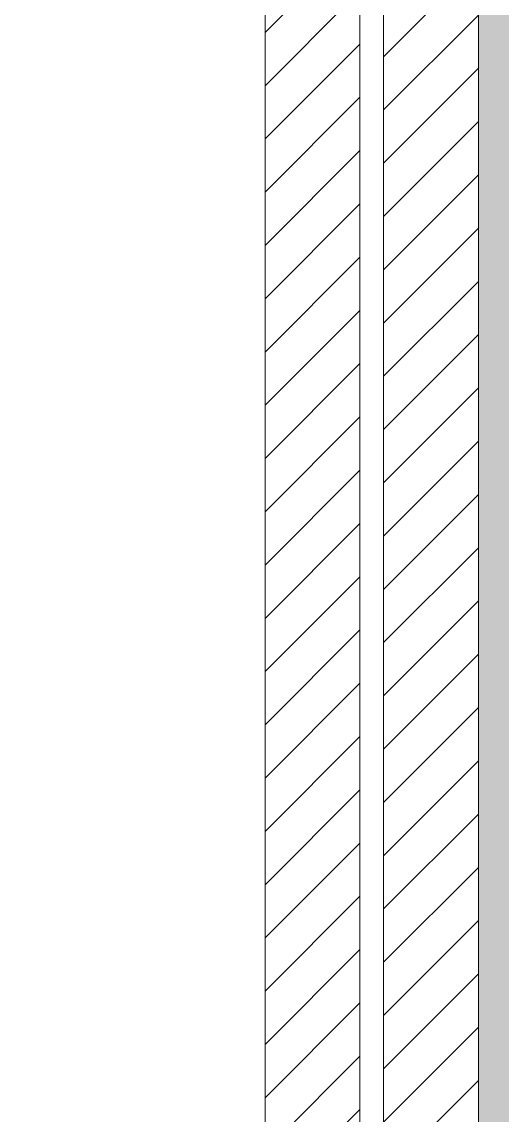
# Model space of a CAD drawing. Header units: millimetres. Extents: x -853320 to 19484, y -510814 to 9708.
# Drawn here: x 4013.62 to 4033.86, y 7669.32 to 7715.4 of the extents above; entities that cross this region are included whole.
import ezdxf

# ---------------------------------------------------------------- set-up
doc = ezdxf.new("R2010")
doc.units = ezdxf.units.MM
for name, color, linetype, lineweight in [('F_DIBOND_soffitto_cassone', 7, 'Continuous', 5), ('F_MINERAL WALL', 6, 'Continuous', 5), ('F_PARETE_nuove', 5, 'Continuous', 5), ('F_SANITARI', 5, 'Continuous', 5), ('F_TUBOLARE sez.40x40', 7, 'Continuous', 5)]:
    doc.layers.add(name, color=color, linetype=linetype, lineweight=lineweight)

# ---------------------------------------------------------------- blocks, each defined once
blk = doc.blocks.new('BAGNO_camera doppia_rev.01_pianta')
at = {"layer": 'F_DIBOND_soffitto_cassone'}
h = blk.add_hatch(dxfattribs=at)
h.set_pattern_fill('ANSI31', color=1, scale=0.5)
h.set_pattern_definition([(45, (-13258.481, -665), (-1.122532015, 1.122532015), [])])
h.paths.add_polyline_path([(17930.638, 22995.66), (17926.638, 22995.66), (17926.638, 22475.66), (17930.638, 22475.66)])
at = {"layer": 'F_MINERAL WALL'}
h = blk.add_hatch(dxfattribs=at)
h.set_pattern_fill('ANSI31', color=256, scale=0.5)
h.set_pattern_definition([(45, (0, -20), (-1.122532015, 1.122532015), [])])
h.paths.add_polyline_path([(17921.638, 22893.66), (17925.638, 22893.66), (17925.638, 22460.66), (17921.638, 22460.66)])
at = {"layer": 'F_TUBOLARE sez.40x40', "true_color": 0x636466}
h = blk.add_hatch(color=251, dxfattribs=at)
h.dxf.hatch_style = 1
h.paths.add_polyline_path([(17970.638, 22475.66), (17930.638, 22475.66), (17930.638, 22995.66), (17970.638, 22995.66)])
h.paths.add_polyline_path([(17969.138, 22475.66), (17932.138, 22475.66), (17932.138, 22995.66), (17969.138, 22995.66)], flags=17)
at = {"layer": 'F_DIBOND_soffitto_cassone', "color": 1}
blk.add_lwpolyline([(17930.638, 22995.66), (17926.638, 22995.66), (17926.638, 22475.66), (17930.638, 22475.66)], close=True, dxfattribs=at)
at = {"layer": 'F_MINERAL WALL'}
blk.add_lwpolyline([(17921.638, 22893.66), (17925.638, 22893.66), (17925.638, 22460.66), (17921.638, 22460.66)], close=True, dxfattribs=at)
at = {"layer": 'F_SANITARI'}
blk.add_lwpolyline([(17979.638, 22465.66), (17926.638, 22465.66), (17926.638, 22995.66), (17190.638, 22995.66), (17190.638, 21810.66), (17979.638, 21810.66)], close=True, dxfattribs=at)
at = {"layer": 'F_TUBOLARE sez.40x40'}
blk.add_lwpolyline([(17970.638, 22475.66), (17930.638, 22475.66), (17930.638, 22995.66), (17970.638, 22995.66)], close=True, dxfattribs=at)

msp = doc.modelspace()

# ---------------------------------------------------------------- block references
at = {"layer": 'F_PARETE_nuove'}
msp.add_blockref('BAGNO_camera doppia_rev.01_pianta', (-13897.772, -15111.845), dxfattribs=at)

doc.saveas('drawing.dxf')
